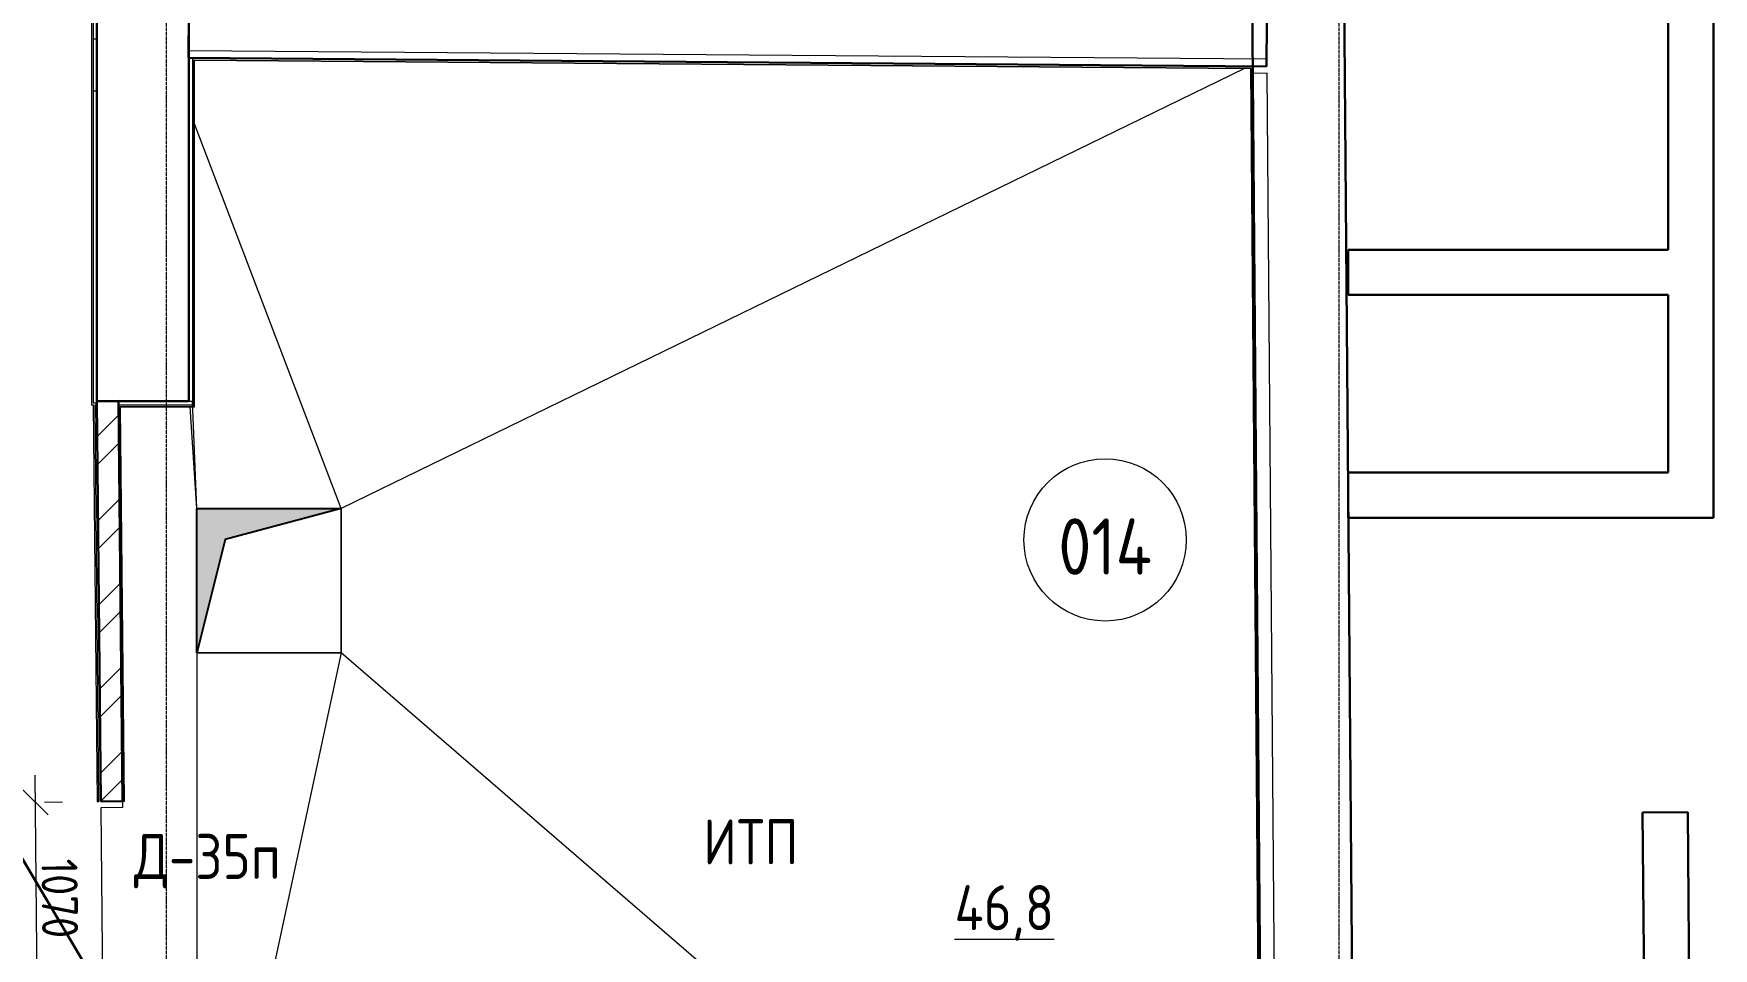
# Model space of a CAD drawing. Header units: millimetres. Extents: x 504091 to 2165846, y 135022 to 442887.
# Drawn here: x 1651934 to 1661247, y 331539 to 336613 of the extents above; entities that cross this region are included whole.
import ezdxf

# ---------------------------------------------------------------- set-up
doc = ezdxf.new("R2010")
doc.units = ezdxf.units.MM
doc.linetypes.add('ADSK_Линия сетки', pattern=[25, 20, -2.5, 0, -2.5])
doc.linetypes.add('осеваяX2', pattern=[4, 2.5, -0.5, 0.5, -0.5])
doc.layers.get('Defpoints').update_dxf_attribs({"color": 255})
for name, color, linetype, lineweight in [('Аннотация', 7, 'Continuous', 9), ('Двери', 7, 'Continuous', 20), ('Марки дверей', 7, 'Continuous', 20), ('Марки помещений', 7, 'Continuous', 20), ('Оси', 165, 'осеваяX2', 13), ('Перекрытие', 7, 'Continuous', 18), ('размеры', 7, 'Continuous', 9), ('Стены внутренние', 7, 'Continuous', 18), ('Стены несущие', 7, 'Continuous', 30), ('Стены отделка', 7, 'Continuous', 30), ('Стены штриховка', 7, 'Continuous', 18)]:
    doc.layers.add(name, color=color, linetype=linetype, lineweight=lineweight)
doc.layers.add('Линии', color=7, linetype='Continuous', lineweight=9, true_color=0x00a600)
doc.layers.add('Штриховка', color=252, linetype='Continuous')
doc.styles.add('GOST Common', font='GOST_Common.ttf', dxfattribs={"width": 0.9, "height": 350})
doc.styles.add('GOST Common_2', font='GOST_Common.ttf', dxfattribs={"width": 0.9, "height": 200})
doc.styles.add('GOST Common_4', font='GOST_Common.ttf', dxfattribs={"width": 0.9, "height": 200})
doc.dimstyles.new('ADSK_Основной_2_мм', dxfattribs={"dimscale": 304.8, "dimtxt": 201.142999, "dimasz": 0.463911, "dimexe": 0.492126, "dimexo": 0.492126, "dimgap": 0.098425, "dimtad": 1, "dimrnd": 0.01, "dimdsep": 46, "dimtxsty": 'GOST Common_4', "dimblk1": 'OBLIQUE', "dimblk2": 'OBLIQUE', "dimsah": 1, "dimcen": 0.09, "dimdle": 0.492126, "dimazin": 2, "dimtfac": 1, "dimtdec": 4, "dimtix": 1, "dimtmove": 0, "dimatfit": 3, "dimfxl": 0, "dimtvp": 1, "dimtolj": 1, "dimtzin": 0, "dimlwd": 20, "dimlwe": 20, "dimarcsym": 0})

# ---------------------------------------------------------------- blocks, each defined once
blk = doc.blocks.new('AC_Дверь_Однопольная_Стальная - 1000х2100Н Д35п-металлическая-6961980-План подвала')
at = {"layer": 'Двери', "lineweight": 30}
blk.add_line((-535, 60), (391.6, 595), dxfattribs=at)
blk = doc.blocks.new('_Oblique')
at = {"color": 0, "linetype": 'ByBlock', "lineweight": -2}
blk.add_line((-0.5, -0.5), (0.5, 0.5), dxfattribs=at)
blk = doc.blocks.new('*D4354')
at = {"layer": 'Defpoints', "color": 0, "lineweight": 20, "transparency": 16777216}
for p in [(1651843.6, 332349.4), (1651943.5, 332350.4), (1651854.2, 331279.5)]:
    blk.add_point(p, dxfattribs=at)
at = {"layer": 'размеры', "color": 0, "lineweight": 20, "transparency": 16777216}
for p, q in [((1651955.6, 331130.5), (1651942, 332500.4)), ((1651993.5, 332350.9), (1652093.5, 332351.9)), ((1652004.2, 331280.9), (1652104.1, 331281.9))]:
    blk.add_line(p, q, dxfattribs=at)
at = {"layer": 'размеры', "color": 0, "lineweight": 20, "transparency": 16777216, "xscale": 141.4, "yscale": 141.4, "zscale": 141.4}
for p, rotation in [((1651943.5, 332350.4), 90.56892772826068), ((1651954.2, 331280.4), 270.5689277282607)]:
    blk.add_blockref('_Oblique', p, dxfattribs=dict(at, rotation=rotation))
at = {"layer": 'размеры', "color": 0, "lineweight": 20, "transparency": 16777216, "insert": (1652078.8, 331816.7), "char_height": 200, "width": 560.473, "attachment_point": 5, "rotation": 270.56893, "style": 'GOST Common_4'}
blk.add_mtext('\\A1;1070', dxfattribs=at)
blk = doc.blocks.new('оси')
at = {"layer": 'Оси', "linetype": 'ADSK_Линия сетки'}
for p, q in [((55350, -2196.5), (55350, 46378)), ((61850, -2196.5), (61850, 46378))]:
    blk.add_line(p, q, dxfattribs=at)

msp = doc.modelspace()

# ---------------------------------------------------------------- hatches: boundary and pattern name
at = {"layer": 'Стены внутренние', "lineweight": 9}
h = msp.add_hatch(dxfattribs=at)
h.set_pattern_fill('FP_2', color=256, style=0, pattern_type=2)
h.set_pattern_definition([(45, (1603821.75, 308073.24), (-235.7317, 235.7317), []), (45, (1603978.9, 308073.24), (-235.7317, 235.7317), [])])
h.paths.add_polyline_path([(1652319.3388, 331019.0604), (1652419.3388, 331020.0534), (1652419.3388, 331039.0604), (1652439.1461, 331039.0604), (1652436.354, 331285.2354), (1652316.7074, 331284.0473)])
h.paths.add_polyline_path([(1652306.0829, 332353.9945), (1652426.077, 332355.1861), (1652404.0324, 334575.1877), (1652284.0265, 334575.1877), (1652293.6553, 333605.5112)])
at = {"layer": 'Штриховка'}
h = msp.add_hatch(color=256, dxfattribs=at)
h.dxf.hatch_style = 1
h.paths.add_polyline_path([(1652838.0464, 333178.6319), (1652838.0464, 333978.6319), (1653638.0464, 333978.6319), (1652996.042, 333806.6073)])

# ---------------------------------------------------------------- linework, layer by layer
at = {"layer": 'Линии', "color": 7}
for p, q in [((1652838.0464, 333978.6319), (1652814.0265, 334575.1877)), ((1652838.0464, 333978.6319), (1653638.0464, 333978.6319)), ((1652838.0464, 333178.6319), (1652838.0464, 333978.6319)), ((1653638.0464, 333978.6319), (1653638.0464, 333178.6319)), ((1652838.0464, 333228.6319), (1652838.0464, 331028.6319)), ((1653638.0464, 333178.6319), (1652838.0464, 333178.6319))]:
    msp.add_line(p, q, dxfattribs=at)
msp.add_circle((1657874.2829, 333805.2206), 450, dxfattribs=at)
at = {"layer": 'Перекрытие'}
for p, q in [((1658647.2487, 336420.1261), (1653638.0464, 333978.6319)), ((1653638.0464, 333978.6319), (1652826.0265, 336112.9573)), ((1652838.0464, 333978.6319), (1652801.0027, 334543.1877)), ((1652838.0464, 333978.6319), (1652838.0464, 333178.6319)), ((1653638.0464, 333978.6319), (1652838.0464, 333978.6319)), ((1653638.0464, 333178.6319), (1653638.0464, 333978.6319)), ((1652838.0464, 333178.6319), (1653638.0464, 333178.6319)), ((1653638.0464, 333178.6319), (1652861.3388, 329563.9186)), ((1657296.6533, 330021.2637), (1653638.0464, 333178.6319)), ((1652426.4245, 332320.1878), (1652306.4304, 332318.9963)), ((1652306.4304, 332318.9963), (1652316.3599, 331319.0456)), ((1652426.077, 332355.1861), (1652426.4245, 332320.1878))]:
    msp.add_line(p, q, dxfattribs=at)
at = {"layer": 'Стены несущие'}
for p, q in [((1659260.1609, 329371.4002), (1659103.8122, 348603.3443)), ((1658628.36, 344351.6534), (1658755.579, 328702.8634)), ((1652284.0265, 334575.1877), (1652284.0265, 342019.1877)), ((1652794.0265, 334575.1877), (1652794.0265, 342019.1877)), ((1660996.5944, 338398.2371), (1660996.5944, 335413.9361)), ((1661246.5944, 333928.2371), (1661246.5944, 338398.2371)), ((1652794.0265, 336728.624), (1652792.0409, 336478.6319)), ((1658768.7458, 336431.1628), (1658770.7313, 336681.1549)), ((1652792.0409, 336478.6319), (1658768.7458, 336431.1628)), ((1660996.5944, 335413.9361), (1659221.5708, 335413.9361)), ((1659221.5708, 335413.9361), (1659221.5708, 335163.9361)), ((1659221.5708, 335163.9361), (1660996.5944, 335163.9361)), ((1660996.5944, 335163.9361), (1660996.5944, 334178.2371)), ((1652404.0205, 334576.3792), (1652284.0265, 334575.1877)), ((1652284.0265, 334575.1877), (1652794.0265, 334575.1877)), ((1652284.0265, 334575.1877), (1652306.0829, 332353.9945)), ((1652404.0205, 334576.3792), (1652426.077, 332355.1861)), ((1660996.5944, 334178.2371), (1659221.5708, 334178.2371)), ((1659221.5708, 334178.2371), (1659221.5708, 333928.2371)), ((1659221.5708, 333928.2371), (1661246.5944, 333928.2371)), ((1652306.0829, 332353.9945), (1652426.077, 332355.1861)), ((1661104.2265, 332295.8036), (1660854.2367, 332293.5382)), ((1660854.2367, 332293.5382), (1660910.8069, 326050.8373)), ((1661163.0826, 325800.8373), (1661104.2265, 332295.8036))]:
    msp.add_line(p, q, dxfattribs=at)
at = {"layer": 'Стены отделка', "lineweight": 9}
for p, q in [((1652254.0265, 342019.1877), (1652254.0265, 334555.1877)), ((1652264.0265, 340150.8874), (1652264.0265, 334565.1877)), ((1652264.0265, 336583.9354), (1652284.0265, 336583.9354)), ((1652794.0272, 336518.6161), (1652793.7096, 336478.6174)), ((1652793.7096, 336478.6174), (1658768.4208, 336431.1641)), ((1652814.0265, 336478.6149), (1652794.0265, 336478.6149)), ((1658768.7385, 336471.1629), (1652794.0272, 336518.6161)), ((1652814.0265, 336478.6149), (1652814.0265, 334555.1877)), ((1652826.0265, 334545.1877), (1652826.0265, 336466.3603)), ((1652826.0265, 336466.3603), (1658680.4462, 336419.8625)), ((1658680.4462, 336419.8625), (1658742.9214, 328734.9927)), ((1658755.1948, 328701.4097), (1658692.3498, 336431.7683)), ((1658772.6673, 336393.0375), (1658692.6699, 336392.3872)), ((1658768.4208, 336431.1641), (1658768.7385, 336471.1629)), ((1658835.1922, 328702.06), (1658772.6673, 336393.0375)), ((1652284.0265, 336293.9324), (1652264.0265, 336293.9324)), ((1652254.0265, 334555.1877), (1652264.2241, 334555.1877)), ((1652264.2241, 334555.1877), (1652286.0839, 332353.796)), ((1652296.0834, 332353.8952), (1652274.2246, 334555.1877)), ((1652274.2246, 334555.1877), (1652284.0265, 334555.1877)), ((1652284.0265, 334555.1877), (1652284.0265, 334575.1877)), ((1652404.231, 334555.1877), (1652814.0265, 334555.1877)), ((1652438.0764, 332355.3052), (1652416.3507, 334543.1877)), ((1652416.3507, 334543.1877), (1652824.0265, 334543.1877)), ((1652794.0265, 334575.1877), (1652814.0265, 334575.1877)), ((1652286.0839, 332353.796), (1652296.0834, 332353.8952)), ((1652426.077, 332355.1861), (1652438.0764, 332355.3052))]:
    msp.add_line(p, q, dxfattribs=at)
at = {"layer": 'Стены штриховка'}
for p, q in [((1652824.0265, 334543.1877), (1652824.0265, 336468.3763)), ((1652824.0265, 336468.3763), (1658682.4301, 336421.8468)), ((1658682.4301, 336421.8468), (1658744.9379, 328732.9723)), ((1652264.0265, 334565.1877), (1652284.0265, 334565.1877)), ((1652436.0765, 332355.2854), (1652414.3308, 334545.1877)), ((1652414.3308, 334545.1877), (1652826.0265, 334545.1877)), ((1652824.0265, 334543.1877), (1652826.0265, 334543.1877)), ((1652826.0265, 334543.1877), (1652826.0265, 334545.1877))]:
    msp.add_line(p, q, dxfattribs=at)
at = {"layer": 'Штриховка'}
msp.add_lwpolyline([(1652838.0464, 333178.6319), (1652838.0464, 333978.6319), (1653638.0464, 333978.6319), (1652996.042, 333806.6073)], close=True, dxfattribs=at)

# ---------------------------------------------------------------- block references
at = {"layer": 'Двери', "color": 8, "true_color": 0x7f7f7f, "rotation": 90.56892772232256}
msp.add_blockref('AC_Дверь_Однопольная_Стальная - 1000х2100Н Д35п-металлическая-6961980-План подвала', (1652371.3922, 331819.6167), dxfattribs=at)
at = {"layer": 'Штриховка'}
msp.add_blockref('оси', (1597321.3197, 305918.2371), dxfattribs=at)

# ---------------------------------------------------------------- texts
at = {"layer": 'Аннотация', "lineweight": 9, "insert": (1657874.2829, 333768.2725), "char_height": 312.5, "width": 520.211119, "attachment_point": 5, "line_spacing_factor": 1.022766, "style": 'GOST Common'}
msp.add_mtext('014', dxfattribs=at)
at = {"layer": 'Марки дверей', "lineweight": 9, "insert": (1652896.9232, 332023.6292), "char_height": 250, "width": 851.4, "attachment_point": 5, "line_spacing_factor": 1.022766, "style": 'GOST Common_2'}
msp.add_mtext('\\pt450,900,1350,1800,2250,2700,3150,3600,4050,4500,4950,5400,5850,6300,6750,7200,7650,8100,8550,9000,9450,9900,10350,10800,11250,11700,12150,12600,13050,13500,13950,14400;Д-35п', dxfattribs=at)
at = {"layer": 'Марки помещений', "lineweight": 9, "char_height": 250, "attachment_point": 5, "line_spacing_factor": 1.022766, "style": 'GOST Common_2'}
for s, insert, width in [('\\pt450,900,1350,1800,2250,2700,3150,3600,4050,4500,4950,5400,5850,6300,6750,7200,7650,8100,8550,9000,9450,9900,10350,10800,11250,11700,12150,12600,13050,13500,13950,14400;ИТП', (1655910.0457, 332130.9064), 541.8), ('\\pt450,900,1350,1800,2250,2700,3150,3600,4050,4500,4950,5400,5850,6300,6750,7200,7650,8100,8550,9000,9450,9900,10350,10800,11250,11700,12150,12600,13050,13500,13950,14400;{\\L46,8}', (1657315.232, 331736.0018), 583.2)]:
    msp.add_mtext(s, dxfattribs=dict(at, insert=insert, width=width))

# ---------------------------------------------------------------- dimensions: what is measured, and where the dimension line sits
at = {"layer": 'размеры', "lineweight": 20}
dim = msp.add_linear_dim(base=(1651943.5322, 332350.3944), p1=(1651854.1768, 331279.4544), p2=(1651843.5523, 332349.4016), angle=270.56892773, dimstyle='ADSK_Основной_2_мм', override={"dimpost": '<>', "dimfxl": 1070}, dxfattribs=at)
dim.commit()
dim.dimension.update_dxf_attribs({"geometry": '*D4354', "text_midpoint": (1652078.8381, 331816.7116)})

doc.saveas('drawing.dxf')
